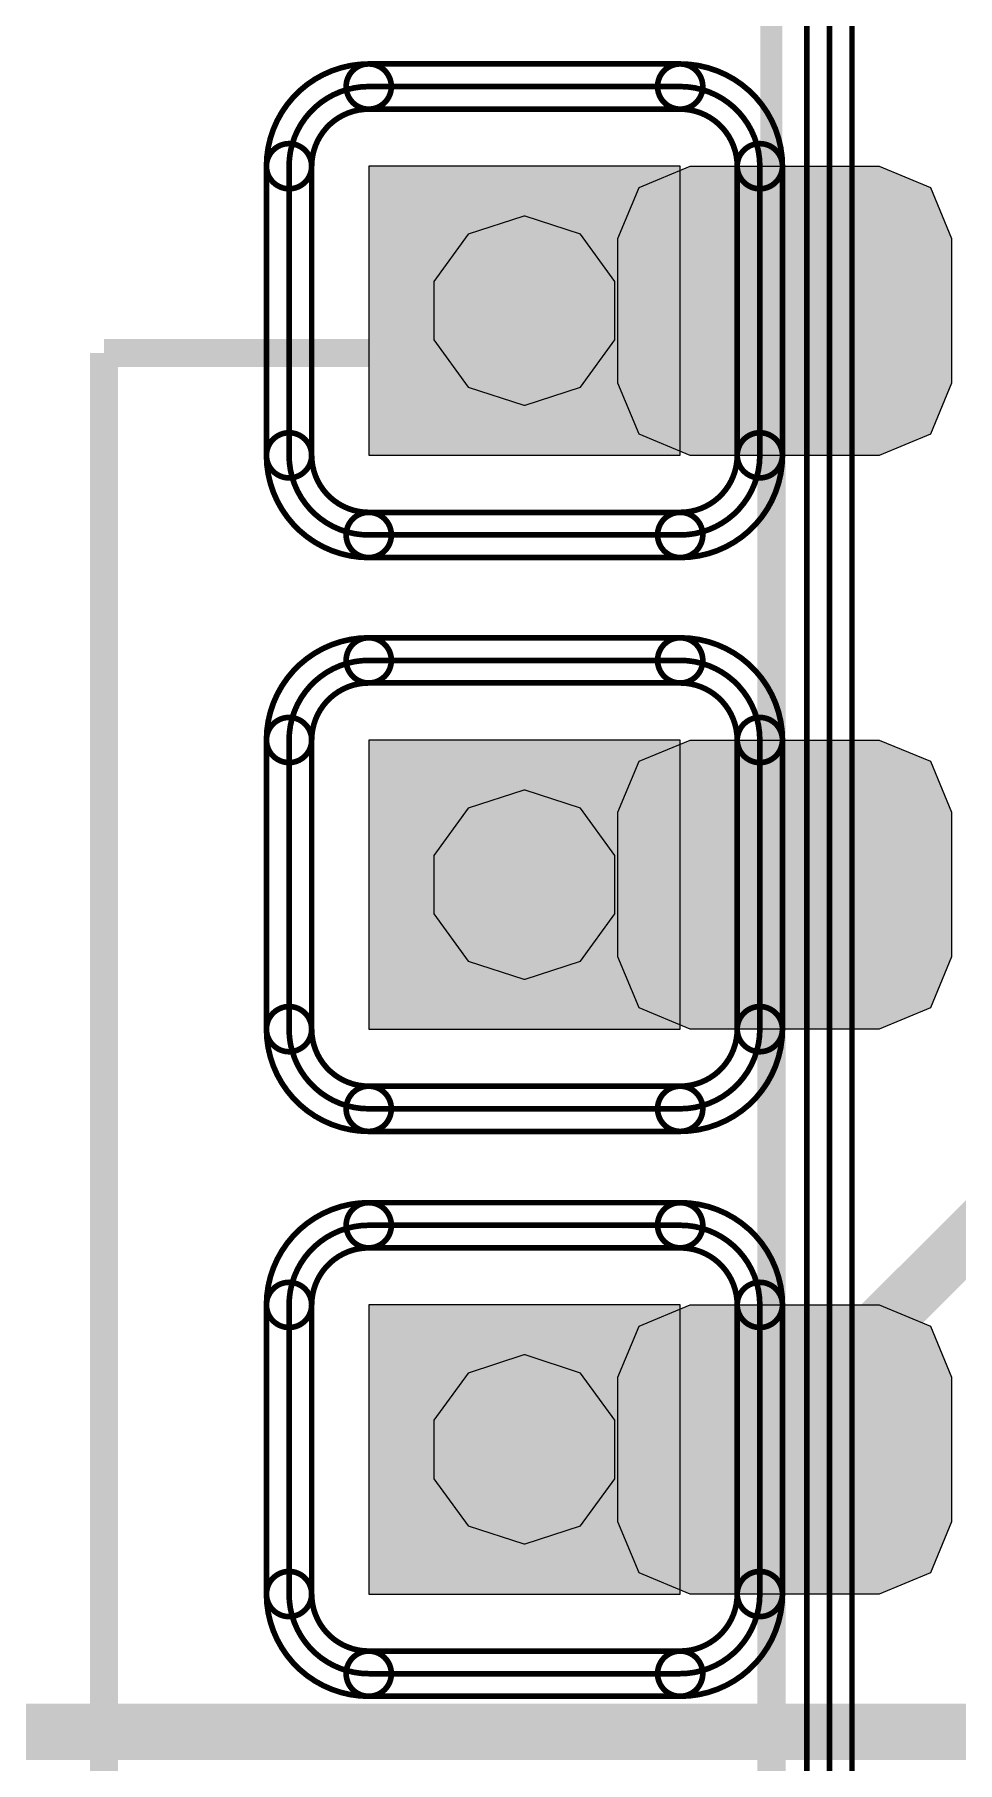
# Model space of a CAD drawing. Header units: millimetres. Extents: x -20.3 to 71.3, y -20.5 to 20.3.
# Drawn here: x 36.79 to 40.94, y -13.98 to -6.21 of the extents above; entities that cross this region are included whole.
import ezdxf

# ---------------------------------------------------------------- set-up
doc = ezdxf.new("R2010")
doc.units = ezdxf.units.MM
for name, color, linetype, true_color in [('Bottom Layer', 7, 'Continuous', 0x0000ff), ('Hole Layer', 7, 'Continuous', 0x222222), ('Top Layer', 7, 'Continuous', 0xff0000), ('Top Silkscreen Layer', 7, 'Continuous', 0xffcc00)]:
    doc.layers.add(name, color=color, linetype=linetype, true_color=true_color)

msp = doc.modelspace()

# ---------------------------------------------------------------- hatches: boundary and pattern name
at = {"layer": 'Bottom Layer'}
for points in [[(39.6891, -8.1029), (39.6891, -6.8029), (38.2891, -6.8029), (38.2891, -8.1029)], [(39.6891, -10.683), (39.6891, -9.383), (38.2891, -9.383), (38.2891, -10.683)], [(39.6891, -13.223), (39.6891, -11.923), (38.2891, -11.923), (38.2891, -13.223)]]:
    msp.add_hatch(color=256, dxfattribs=at).paths.add_polyline_path(points)
at = {"layer": 'Hole Layer'}
for points in [[(38.9916, -7.8779), (39.2414, -7.7967), (39.3958, -7.5842), (39.3958, -7.3216), (39.2414, -7.1091), (38.9916, -7.0279), (38.9865, -7.0279), (38.7367, -7.1091), (38.5823, -7.3216), (38.5823, -7.5842), (38.7367, -7.7967), (38.9865, -7.8779)], [(38.9916, -10.458), (39.2414, -10.3768), (39.3958, -10.1644), (39.3958, -9.9017), (39.2414, -9.6892), (38.9916, -9.608), (38.9865, -9.608), (38.7367, -9.6892), (38.5823, -9.9017), (38.5823, -10.1644), (38.7367, -10.3768), (38.9865, -10.458)], [(38.9916, -12.998), (39.2414, -12.9169), (39.3958, -12.7044), (39.3958, -12.4417), (39.2414, -12.2292), (38.9916, -12.148), (38.9865, -12.148), (38.7367, -12.2292), (38.5823, -12.4417), (38.5823, -12.7044), (38.7367, -12.9169), (38.9865, -12.998)]]:
    msp.add_hatch(color=256, dxfattribs=at).paths.add_polyline_path(points)
at = {"layer": 'Top Layer'}
for points in [[(39.6891, -8.1029), (39.6891, -6.8029), (38.2891, -6.8029), (38.2891, -8.1029)], [(40.9091, -7.778), (40.8139, -8.0078), (40.5841, -8.103), (39.7341, -8.103), (39.5043, -8.0078), (39.4091, -7.778), (39.4091, -7.128), (39.5043, -6.8982), (39.7341, -6.803), (40.5841, -6.803), (40.8139, -6.8982), (40.9091, -7.128)], [(39.6891, -10.683), (39.6891, -9.383), (38.2891, -9.383), (38.2891, -10.683)], [(40.9091, -10.358), (40.8139, -10.5878), (40.5841, -10.683), (39.7341, -10.683), (39.5043, -10.5878), (39.4091, -10.358), (39.4091, -9.708), (39.5043, -9.4782), (39.7341, -9.383), (40.5841, -9.383), (40.8139, -9.4782), (40.9091, -9.708)], [(39.6891, -13.223), (39.6891, -11.923), (38.2891, -11.923), (38.2891, -13.223)], [(40.9091, -12.898), (40.8139, -13.1278), (40.5841, -13.223), (39.7341, -13.223), (39.5043, -13.1278), (39.4091, -12.898), (39.4091, -12.248), (39.5043, -12.0182), (39.7341, -11.923), (40.5841, -11.923), (40.8139, -12.0182), (40.9091, -12.248)]]:
    msp.add_hatch(color=256, dxfattribs=at).paths.add_polyline_path(points)

# ---------------------------------------------------------------- linework, layer by layer
at = {"layer": 'Bottom Layer', "const_width": 0.0254}
for points in [[(40.2583, 16.2449, -1), (40.4615, 16.2449), (40.4615, -17.0389, -1), (40.2583, -17.0389)], [(37.8293, -6.8029, -0.414214), (38.2891, -6.3431, -1), (38.2891, -6.5463, 0.414214), (38.0325, -6.8029, -1)], [(38.2891, -6.5463, -1), (38.2891, -6.3431), (39.6891, -6.3431, -1), (39.6891, -6.5463)], [(38.2891, -6.5463, -1), (38.2891, -6.3431), (38.2891, -6.3431, -1), (38.2891, -6.5463)], [(39.6891, -6.3431, -0.414214), (40.1488, -6.8029, -1), (39.9456, -6.8029, 0.414214), (39.6891, -6.5463, -1)], [(39.6891, -8.461, 0.414214), (40.0472, -8.1029), (40.0472, -6.8029, 0.414214), (39.6891, -6.4447), (38.2891, -6.4447), (38.2891, -6.4447, 0.414214), (37.9309, -6.8029), (37.9309, -8.1029, 0.414214), (38.2891, -8.461), (38.2891, -8.461), (39.6891, -8.461)], [(37.8293, -6.8029, -1), (38.0325, -6.8029), (38.0325, -8.1029, -1), (37.8293, -8.1029)], [(40.1488, -8.1029, -1), (39.9456, -8.1029), (39.9456, -6.8029, -1), (40.1488, -6.8029)], [(38.2891, -8.5626, -0.414214), (37.8293, -8.1029, -1), (38.0325, -8.1029, 0.414214), (38.2891, -8.3594, -1)], [(40.1488, -8.1029, -0.414214), (39.6891, -8.5626, -1), (39.6891, -8.3594, 0.414214), (39.9456, -8.1029, -1)], [(38.2891, -8.5626, -1), (38.2891, -8.3594), (38.2891, -8.3594, -1), (38.2891, -8.5626)], [(38.2891, -8.5626, -1), (38.2891, -8.3594), (39.6891, -8.3594, -1), (39.6891, -8.5626)], [(39.6891, -8.5626, -1), (39.6891, -8.3594), (39.6891, -8.3594, -1), (39.6891, -8.5626)], [(37.8293, -9.383, -0.414214), (38.2891, -8.9233, -1), (38.2891, -9.1265, 0.414214), (38.0325, -9.383, -1)], [(38.2891, -9.1265, -1), (38.2891, -8.9233), (39.6891, -8.9233, -1), (39.6891, -9.1265)], [(38.2891, -9.1265, -1), (38.2891, -8.9233), (38.2891, -8.9233, -1), (38.2891, -9.1265)], [(39.6891, -8.9233, -0.414214), (40.1488, -9.383, -1), (39.9456, -9.383, 0.414214), (39.6891, -9.1265, -1)], [(37.9309, -10.683, 0.414214), (38.2891, -11.0412), (39.6891, -11.0412), (39.6891, -11.0412, 0.414214), (40.0472, -10.683), (40.0472, -9.383, 0.414214), (39.6891, -9.0249), (38.2891, -9.0249), (38.2891, -9.0249, 0.414214), (37.9309, -9.383)], [(37.8293, -9.383, -1), (38.0325, -9.383), (38.0325, -10.683, -1), (37.8293, -10.683)], [(40.1488, -10.683, -1), (39.9456, -10.683), (39.9456, -9.383, -1), (40.1488, -9.383)], [(38.2891, -11.1428, -0.414214), (37.8293, -10.683, -1), (38.0325, -10.683, 0.414214), (38.2891, -10.9396, -1)], [(40.1488, -10.683, -0.414214), (39.6891, -11.1428, -1), (39.6891, -10.9396, 0.414214), (39.9456, -10.683, -1)], [(38.2891, -11.1428, -1), (38.2891, -10.9396), (39.6891, -10.9396, -1), (39.6891, -11.1428)], [(39.6891, -11.1428, -1), (39.6891, -10.9396), (39.6891, -10.9396, -1), (39.6891, -11.1428)], [(37.8293, -11.923, -0.414214), (38.2891, -11.4633, -1), (38.2891, -11.6665, 0.414214), (38.0325, -11.923, -1)], [(38.2891, -11.6665, -1), (38.2891, -11.4633), (39.6891, -11.4633, -1), (39.6891, -11.6665)], [(38.2891, -11.6665, -1), (38.2891, -11.4633), (38.2891, -11.4633, -1), (38.2891, -11.6665)], [(39.6891, -11.4633, -0.414214), (40.1488, -11.923, -1), (39.9456, -11.923, 0.414214), (39.6891, -11.6665, -1)], [(39.6891, -13.5812, 0.414214), (40.0472, -13.223), (40.0472, -11.923, 0.414214), (39.6891, -11.5649), (38.2891, -11.5649), (38.2891, -11.5649, 0.414214), (37.9309, -11.923), (37.9309, -13.223, 0.414214), (38.2891, -13.5812), (39.6891, -13.5812)], [(37.8293, -11.923, -1), (38.0325, -11.923), (38.0325, -13.223, -1), (37.8293, -13.223)], [(40.1488, -13.223, -1), (39.9456, -13.223), (39.9456, -11.923, -1), (40.1488, -11.923)], [(38.2891, -13.6828, -0.414214), (37.8293, -13.223, -1), (38.0325, -13.223, 0.414214), (38.2891, -13.4796, -1)], [(40.1488, -13.223, -0.414214), (39.6891, -13.6828, -1), (39.6891, -13.4796, 0.414214), (39.9456, -13.223, -1)], [(38.2891, -13.6828, -1), (38.2891, -13.4796), (39.6891, -13.4796, -1), (39.6891, -13.6828)], [(39.6891, -13.6828, -1), (39.6891, -13.4796), (39.6891, -13.4796, -1), (39.6891, -13.6828)]]:
    msp.add_lwpolyline(points, format="xyb", close=True, dxfattribs=at)
msp.add_lwpolyline([(19.0762, -17.0389), (19.0762, 16.2449), (40.3599, 16.2449), (40.3599, -17.0389)], close=True, dxfattribs=at)
at = {"layer": 'Bottom Layer'}
for points in [[(39.6891, -8.1029), (39.6891, -6.8029), (38.2891, -6.8029), (38.2891, -8.1029)], [(39.6891, -10.683), (39.6891, -9.383), (38.2891, -9.383), (38.2891, -10.683)], [(39.6891, -13.223), (39.6891, -11.923), (38.2891, -11.923), (38.2891, -13.223)]]:
    msp.add_lwpolyline(points, close=True, dxfattribs=at)
at = {"layer": 'Hole Layer'}
for points in [[(38.9916, -7.8779), (39.2414, -7.7967), (39.3958, -7.5842), (39.3958, -7.3216), (39.2414, -7.1091), (38.9916, -7.0279), (38.9865, -7.0279), (38.7367, -7.1091), (38.5823, -7.3216), (38.5823, -7.5842), (38.7367, -7.7967), (38.9865, -7.8779)], [(38.9916, -10.458), (39.2414, -10.3768), (39.3958, -10.1644), (39.3958, -9.9017), (39.2414, -9.6892), (38.9916, -9.608), (38.9865, -9.608), (38.7367, -9.6892), (38.5823, -9.9017), (38.5823, -10.1644), (38.7367, -10.3768), (38.9865, -10.458)], [(38.9916, -12.998), (39.2414, -12.9169), (39.3958, -12.7044), (39.3958, -12.4417), (39.2414, -12.2292), (38.9916, -12.148), (38.9865, -12.148), (38.7367, -12.2292), (38.5823, -12.4417), (38.5823, -12.7044), (38.7367, -12.9169), (38.9865, -12.998)]]:
    msp.add_lwpolyline(points, close=True, dxfattribs=at)
at = {"layer": 'Top Layer', "const_width": 0.254}
for points in [[(40.159, -12.446), (48.1331, -4.4719)], [(22.606, -13.843), (50.2921, -13.843)]]:
    msp.add_lwpolyline(points, dxfattribs=at)
at = {"layer": 'Top Layer'}
for points in [[(39.6891, -8.1029), (39.6891, -6.8029), (38.2891, -6.8029), (38.2891, -8.1029)], [(40.9091, -7.778), (40.8139, -8.0078), (40.5841, -8.103), (39.7341, -8.103), (39.5043, -8.0078), (39.4091, -7.778), (39.4091, -7.128), (39.5043, -6.8982), (39.7341, -6.803), (40.5841, -6.803), (40.8139, -6.8982), (40.9091, -7.128)], [(39.6891, -10.683), (39.6891, -9.383), (38.2891, -9.383), (38.2891, -10.683)], [(40.9091, -10.358), (40.8139, -10.5878), (40.5841, -10.683), (39.7341, -10.683), (39.5043, -10.5878), (39.4091, -10.358), (39.4091, -9.708), (39.5043, -9.4782), (39.7341, -9.383), (40.5841, -9.383), (40.8139, -9.4782), (40.9091, -9.708)], [(39.6891, -13.223), (39.6891, -11.923), (38.2891, -11.923), (38.2891, -13.223)], [(40.9091, -12.898), (40.8139, -13.1278), (40.5841, -13.223), (39.7341, -13.223), (39.5043, -13.1278), (39.4091, -12.898), (39.4091, -12.248), (39.5043, -12.0182), (39.7341, -11.923), (40.5841, -11.923), (40.8139, -12.0182), (40.9091, -12.248)]]:
    msp.add_lwpolyline(points, close=True, dxfattribs=at)
at = {"layer": 'Top Silkscreen Layer'}
for points, const_width in [([(40.0991, -17.143), (40.0991, 14.857)], 0.1), ([(40.0991, -17.143), (40.0991, 14.857)], 0.1), ([(37.0991, -7.643), (37.0991, -17.6431)], 0.127), ([(40.0991, -7.643), (37.0991, -7.643)], 0.127), ([(37.0991, -7.643), (37.0991, -17.6431)], 0.127), ([(40.0991, -7.643), (37.0991, -7.643)], 0.127), ([(40.0991, -17.643), (40.0991, -7.643)], 0.127), ([(40.0991, -17.643), (40.0991, -7.643)], 0.127)]:
    msp.add_lwpolyline(points, dxfattribs=dict(at, const_width=const_width))

doc.saveas('drawing.dxf')
